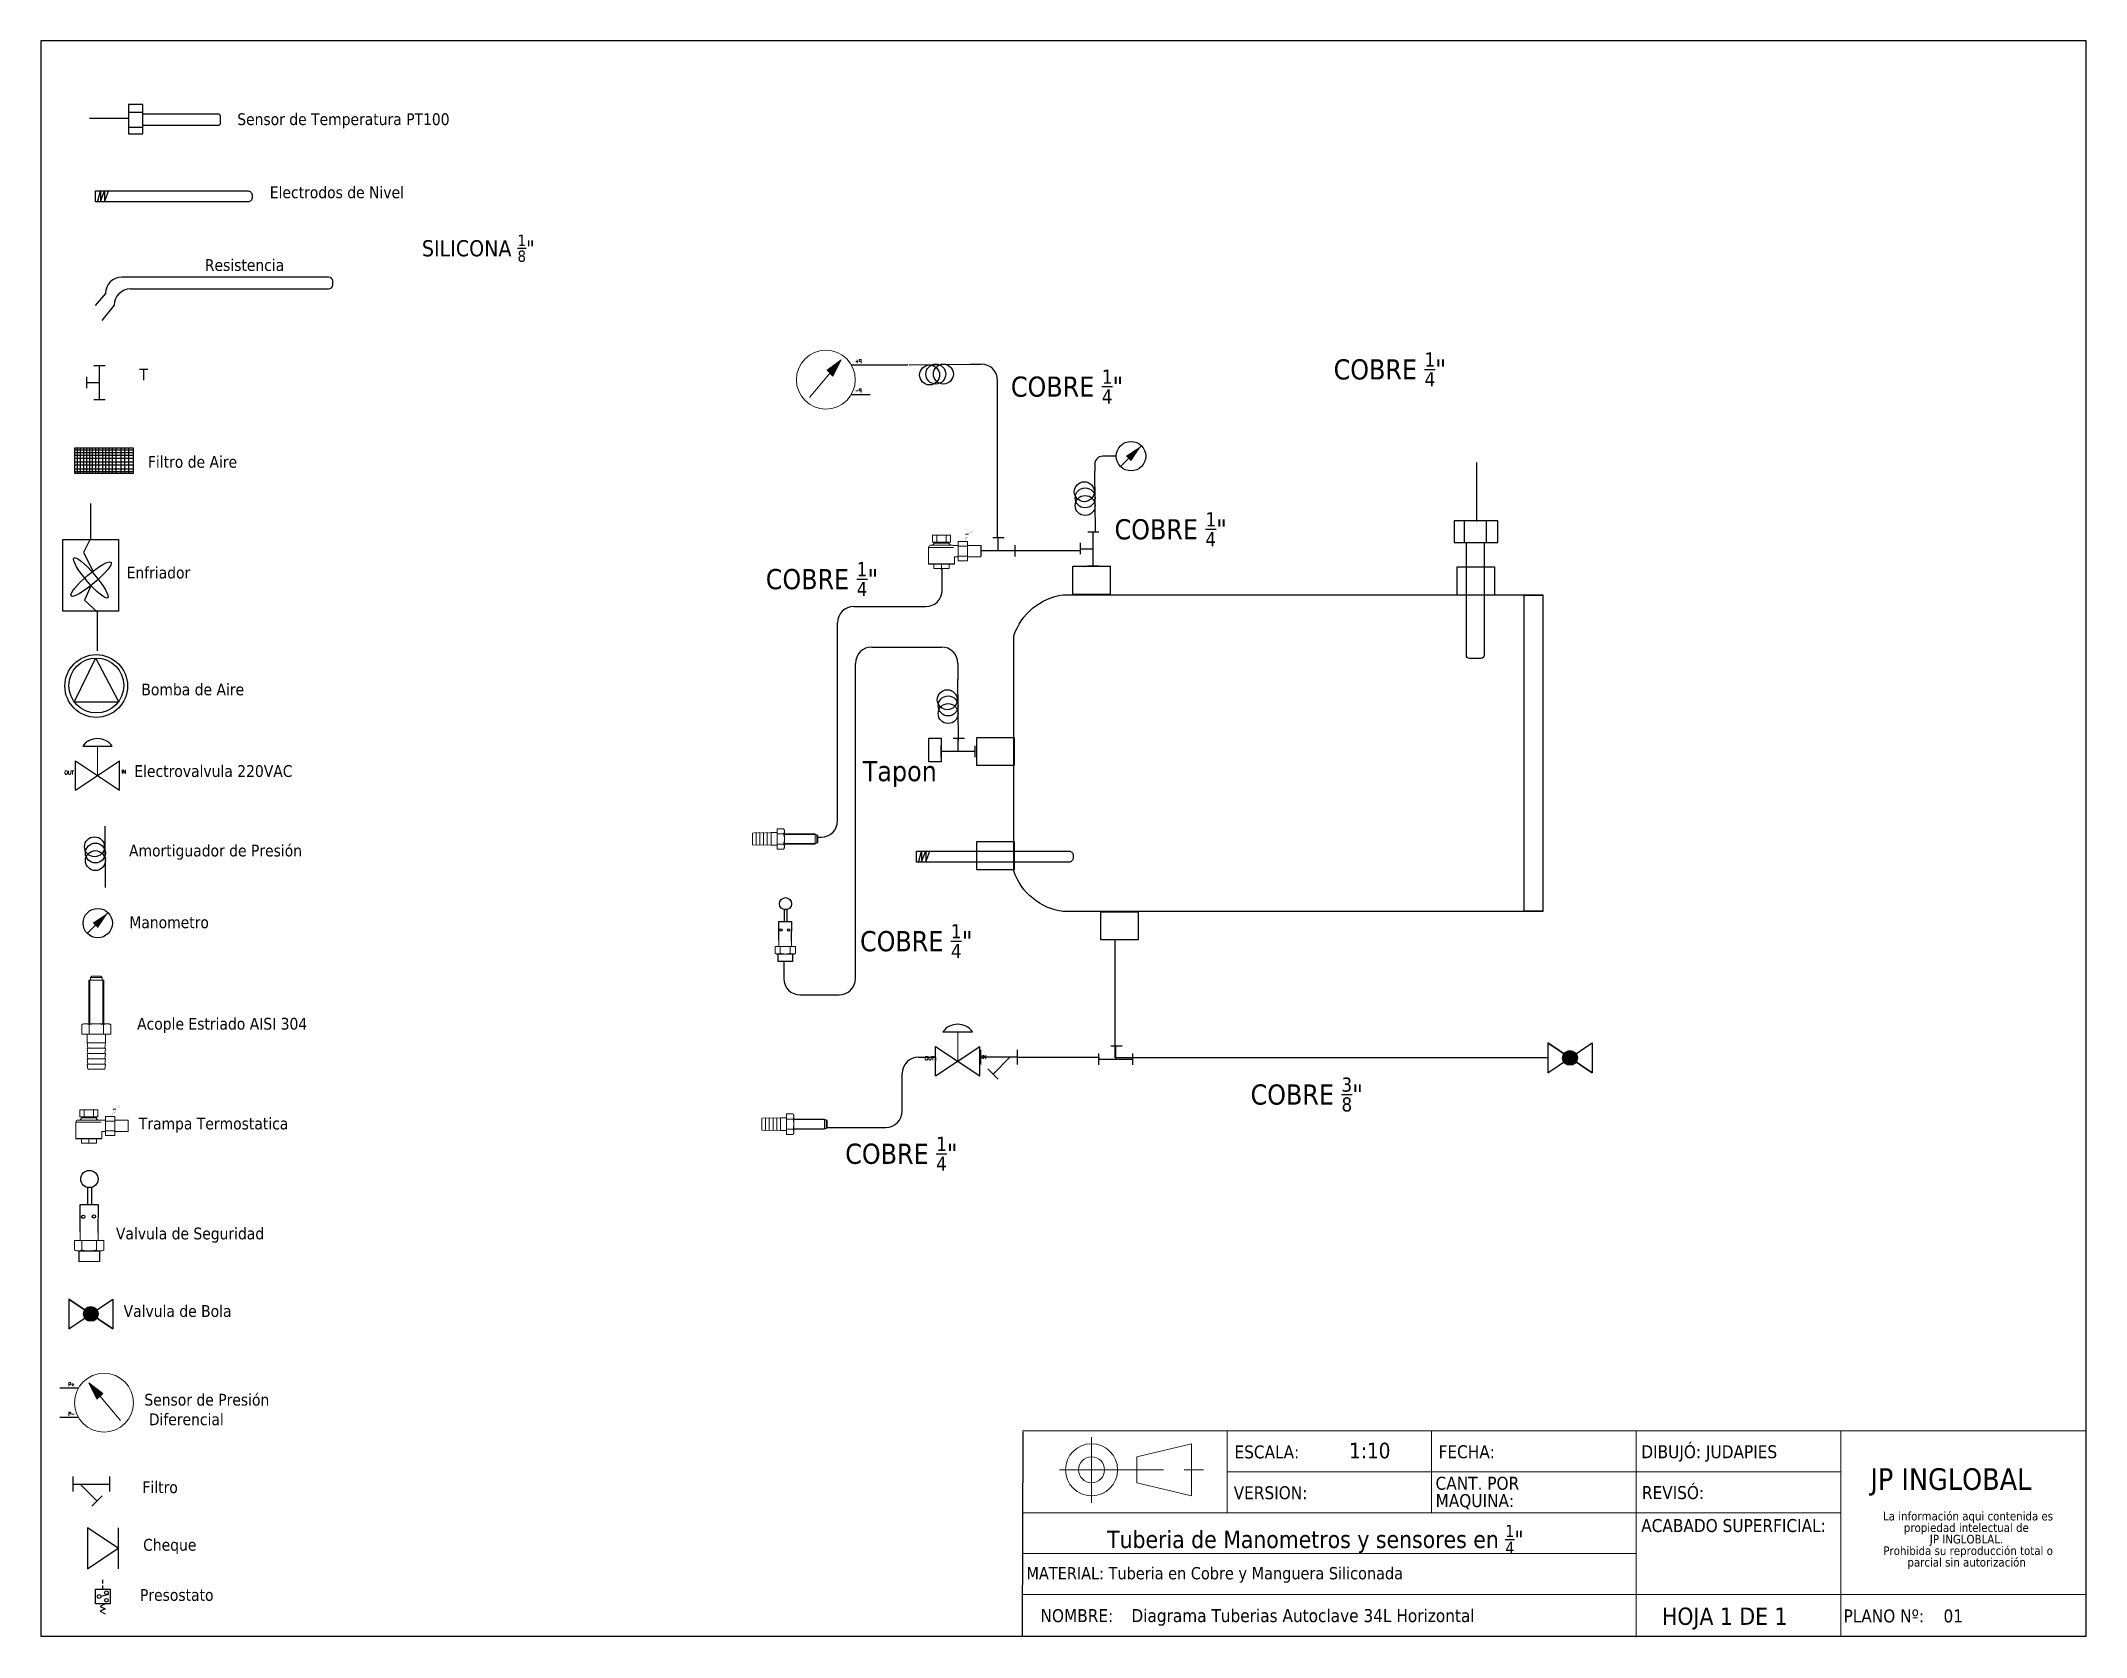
# Model space of a CAD drawing. Header units: millimetres. Extents: x 15 to 265, y 10 to 205.
import ezdxf
from ezdxf.enums import TextEntityAlignment as Align

# ---------------------------------------------------------------- set-up
doc = ezdxf.new("R2010")
doc.units = ezdxf.units.MM
doc.linetypes.add('CENTERX2', pattern=[20.32, 12.7, -2.54, 2.54, -2.54])
for name, color, linetype in [('CONTORNO', 179, 'Continuous'), ('SYMS', 7, 'Continuous'), ('TERMS', 123, 'Continuous'), ('WIRENO', 250, 'Continuous'), ('WIRES', 7, 'Continuous')]:
    doc.layers.add(name, color=color, linetype=linetype)
doc.styles.add('SLDTEXTSTYLE0', font='tahoma.ttf')
doc.styles.add('SLDTEXTSTYLE1', font='tahomabd.ttf')
doc.styles.get("Standard").update_dxf_attribs({"font": 'tahoma.ttf'})
doc.styles.add('WD', font='romans.shx')

# ---------------------------------------------------------------- blocks, each defined once
blk = doc.blocks.new('SW_NOTE_2')
at = {"layer": 'CONTORNO', "color": 0, "char_height": 1.0583, "attachment_point": 2, "style": 'SLDTEXTSTYLE0'}
for s, insert in [('La información aqui contenida es ', (10.29, 1.34)), ('propiedad intelectual de', (10.08, -0.07)), ('JP INGLOBLAL.', (10.1, -1.48)), ('Prohibida su reproducción total o ', (10.3, -2.89)), ('parcial sin autorización', (10.12, -4.3))]:
    blk.add_mtext(s, dxfattribs=dict(at, insert=insert))
blk = doc.blocks.new('SW_NOTE_4')
at = {"color": 0, "linetype": 'Continuous', "lineweight": 0, "char_height": 1.587, "attachment_point": 1, "style": 'SLDTEXTSTYLE0'}
for s, insert in [('CANT. POR ', (0, 2.02)), ('MAQUINA:', (0, -0.1))]:
    blk.add_mtext(s, dxfattribs=dict(at, insert=insert))
blk = doc.blocks.new('HGVA1_DIAPHRAGM_VALVE2')
at = {"color": 7, "linetype": 'Continuous', "lineweight": 0, "ltscale": 3.2258}
for p, q in [((-0.25, 0.5), (0.25, 0.5)), ((0, 0), (0, 0.5))]:
    blk.add_line(p, q, dxfattribs=at)
for p, q in [((-0.375, -0.25), (-0.375, 0.25)), ((-0.375, -0.25), (0.375, 0.25)), ((-0.375, 0.25), (0.375, -0.25)), ((0.375, -0.25), (0.375, 0.25))]:
    blk.add_line(p, q)
at = {"ltscale": 25.4, "flags": 128}
blk.add_lwpolyline([(0.25, 0.5, 0.5), (-0.25, 0.5)], format="xyb", close=True, dxfattribs=at)
at = {"style": 'WD', "flags": 1}
for tag, p in [('INST', (-0.469, 0.748)), ('LOC', (-0.469, 0.587)), ('TAG1', (-0.469, 0.378))]:
    blk.add_attdef(tag, text='', height=0.125, dxfattribs=at).set_placement(p, align=Align.RIGHT)
at = {"style": 'WD'}
blk.add_attdef('TERM01', text='', height=0.0625, dxfattribs=at).set_placement((-0.399, 0.018), align=Align.RIGHT)
for tag, p, height in [('X4TERM01', (-0.375, 0), 0.005), ('X1TERM02', (0.375, 0), 0.005), ('TERM02', (0.406, 0.036), 0.0625), ('RATING1', (0.388, -0.162), 0.125), ('DESC1', (0.388, -0.378), 0.125), ('DESC2', (0.388, -0.562), 0.125), ('DESC3', (0.388, -0.752), 0.125), ('WDTAGALT', (0.388, -0.907), 0.125)]:
    blk.add_attdef(tag, p, '', height=height, dxfattribs=at)
blk.add_attdef('XREF', text='', height=0.0625, rotation=0.0625, dxfattribs=at).set_placement((0.518, 0.271), align=Align.TOP_CENTER)
at = {"style": 'WD', "flags": 1}
for tag, p in [('WDTYPE', (-0.154, -0.127)), ('FAMILY', (-0.143, -0.17)), ('CAT', (-0.143, -0.215)), ('MFG', (-0.141, -0.246)), ('ASSYCODE', (-0.113, -0.275))]:
    blk.add_attdef(tag, text='', height=0.01, dxfattribs=at).set_placement(p, align=Align.CENTER)
blk = doc.blocks.new('HME1_PRESS_M')
blk.add_line((0.036, -0.088), (0.213, 0.089))
blk.add_circle((0.125, 0), 0.125)
blk.add_solid([(0.082, 0.002), (0.126, -0.042), (0.213, 0.089)])
at = {"style": 'WD', "width": 0.7}
for tag, p in [('INST', (0.125, 0.5)), ('LOC', (0.125, 0.344)), ('TAG1', (0.125, 0.188)), ('DESC1', (0.125, -0.344)), ('DESC2', (0.125, -0.5)), ('WDTAGALT', (0.125, -0.812)), ('DESC3', (0.125, -0.656))]:
    blk.add_attdef(tag, text='', height=0.125, dxfattribs=at).set_placement(p, align=Align.CENTER)
blk.add_attdef('TERM01', text='', height=0.0625, dxfattribs=at).set_placement((-0.032, 0.031), align=Align.RIGHT)
at = {"style": 'WD'}
for tag, p, height, flags in [('X4TERM01', (0, 0), 0.005, 1), ('WDTYPE', (0.062, 0.062), 0.01, 1), ('WDBLKNAM', (0.134, 0.001), 0.01, 9), ('X1TERM02', (0.248, 0), 0.005, 1), ('FAMILY', (0.13, -0.035), 0.01, 9)]:
    blk.add_attdef(tag, p, '', height=height, dxfattribs=dict(at, flags=flags))
at = {"style": 'WD', "width": 0.7}
for tag, p, height in [('TERM02', (0.28, 0.031), 0.0625), ('RATING1', (0.281, -0.188), 0.125)]:
    blk.add_attdef(tag, p, '', height=height, dxfattribs=at)
at = {"style": 'WD'}
blk.add_attdef('XREF', text='', height=0.0625, dxfattribs=at).set_placement((-0.031, -0.125), align=Align.RIGHT)
at = {"linetype": 'Continuous', "style": 'WD', "flags": 9}
for tag, p in [('MFG', (0.128, -0.085)), ('ASSYCODE', (0.13, -0.103)), ('CAT', (0.13, -0.066))]:
    blk.add_attdef(tag, p, '', height=0.01, dxfattribs=at)
blk = doc.blocks.new('Acople Estriado')
at = {"color": 7, "linetype": 'Continuous', "lineweight": 15}
for p, q in [((6.78, 5.633), (6.78, 5.138)), ((6.78, 5.633), (6.947, 5.633)), ((6.811, 5.678), (6.796, 5.663)), ((6.796, 5.663), (6.796, 5.633)), ((6.931, 5.663), (6.796, 5.663)), ((6.811, 5.678), (6.916, 5.678)), ((6.931, 5.663), (6.916, 5.678)), ((6.931, 5.633), (6.931, 5.663)), ((6.947, 5.138), (6.947, 5.633)), ((6.721, 5.138), (6.699, 5.126)), ((6.699, 5.126), (6.699, 5.019)), ((6.74, 5.138), (6.721, 5.138)), ((6.864, 5.138), (6.74, 5.138)), ((6.781, 5.126), (6.781, 5.019)), ((6.988, 5.138), (6.864, 5.138)), ((6.946, 5.126), (6.946, 5.019)), ((7.007, 5.138), (6.988, 5.138)), ((7.029, 5.126), (7.007, 5.138)), ((7.029, 5.126), (7.029, 5.019)), ((6.699, 5.019), (6.781, 5.019)), ((6.761, 5.019), (6.761, 4.922)), ((6.761, 4.922), (6.769, 4.862)), ((6.864, 4.922), (6.761, 4.922)), ((6.761, 4.862), (6.769, 4.802)), ((6.864, 4.862), (6.761, 4.862)), ((6.781, 5.019), (6.946, 5.019)), ((6.967, 4.922), (6.864, 4.922)), ((6.967, 4.862), (6.864, 4.862)), ((6.946, 5.019), (7.029, 5.019)), ((6.959, 4.862), (6.967, 4.922)), ((6.959, 4.802), (6.967, 4.862)), ((6.967, 4.922), (6.967, 5.019)), ((6.761, 4.802), (6.769, 4.742)), ((6.864, 4.802), (6.761, 4.802)), ((6.761, 4.742), (6.769, 4.682)), ((6.864, 4.742), (6.761, 4.742)), ((6.761, 4.682), (6.769, 4.622)), ((6.864, 4.682), (6.761, 4.682)), ((6.967, 4.802), (6.864, 4.802)), ((6.967, 4.742), (6.864, 4.742)), ((6.967, 4.682), (6.864, 4.682)), ((6.959, 4.742), (6.967, 4.802)), ((6.959, 4.682), (6.967, 4.742)), ((6.959, 4.622), (6.967, 4.682)), ((6.864, 4.622), (6.769, 4.622)), ((6.959, 4.622), (6.864, 4.622))]:
    blk.add_line(p, q, dxfattribs=at)
at = {"color": 7, "linetype": 'Continuous', "lineweight": 0}
for p, q in [((6.79, 5.633), (6.79, 5.138)), ((6.938, 5.633), (6.938, 5.138))]:
    blk.add_line(p, q, dxfattribs=at)
at = {"color": 7, "linetype": 'Continuous', "lineweight": 15}
for points, knots in [([(6.699, 5.126), (6.706, 5.13), (6.712, 5.133), (6.726, 5.137), (6.733, 5.138), (6.74, 5.138)], [0, 0, 0, 0, 0.5, 0.5, 1, 1, 1, 1]), ([(6.74, 5.138), (6.744, 5.138), (6.747, 5.138), (6.754, 5.137), (6.757, 5.136), (6.768, 5.133), (6.775, 5.13), (6.781, 5.126)], [0, 0, 0, 0, 0.25, 0.25, 0.5, 0.5, 1, 1, 1, 1]), ([(6.864, 5.138), (6.85, 5.138), (6.836, 5.137), (6.808, 5.133), (6.795, 5.13), (6.781, 5.126)], [0, 0, 0, 0, 0.5, 0.5, 1, 1, 1, 1]), ([(6.946, 5.126), (6.933, 5.13), (6.919, 5.133), (6.892, 5.137), (6.878, 5.138), (6.864, 5.138)], [0, 0, 0, 0, 0.5, 0.5, 1, 1, 1, 1]), ([(6.946, 5.126), (6.953, 5.13), (6.96, 5.133), (6.974, 5.137), (6.981, 5.138), (6.988, 5.138)], [0, 0, 0, 0, 0.5, 0.5, 1, 1, 1, 1]), ([(6.988, 5.138), (6.991, 5.138), (6.995, 5.138), (7.002, 5.137), (7.005, 5.136), (7.015, 5.133), (7.022, 5.13), (7.029, 5.126)], [0, 0, 0, 0, 0.25, 0.25, 0.5, 0.5, 1, 1, 1, 1])]:
    blk.add_open_spline(points, degree=3, knots=knots, dxfattribs=at)
blk = doc.blocks.new('Trampo')
for points in [[(117.7, 258.3), (117.2, 257.8), (116.2, 257.8), (115.7, 257.3), (115.7, 256.3), (117.7, 256.3), (117.7, 256.3), (115.6, 256.3), (115.6, 257.3), (116.2, 257.9), (117.2, 257.9), (117.7, 258.4), (117.7, 258.9), (117.2, 259.3), (116.2, 259.3), (115.7, 258.8), (115.6, 258.9), (116.2, 259.4), (117.2, 259.4), (117.7, 258.9)], [(117.2, 260.5), (116.2, 260.5), (116.2, 260.5), (116.6, 260.5), (116.6, 263.5), (116.2, 263), (116.1, 263.1), (116.7, 263.6), (116.7, 263.6), (116.7, 260.5), (117.2, 260.5)], [(119.7, 262.2), (119, 260.7), (118.9, 260.7), (119.6, 262.2)], [(120.5, 262.2), (119.7, 260.7), (119.6, 260.7), (120.4, 262.2)]]:
    blk.add_hatch(color=7).paths.add_polyline_path(points)
at = {"color": 7, "linetype": 'Continuous', "lineweight": 15}
for points in [[(90.5, 251.1), (90.5, 239.8), (90.5, 239.8)], [(92, 252.5), (106.7, 252.5), (106.7, 252.5)], [(93.1, 259.5), (105.5, 259.5), (105.5, 254.7), (93.1, 254.7)], [(93.1, 254.7), (93.1, 259.5), (93.1, 259.5)], [(94.2, 254.7), (94.2, 254), (94.2, 254)], [(96.2, 254.7), (96.2, 259.5), (96.2, 259.5)], [(102.4, 254.7), (102.4, 259.5), (102.4, 259.5)], [(104.5, 254), (104.5, 254.7), (104.5, 254.7)], [(110.7, 252.3), (107.4, 252.3), (107.4, 252.3)], [(117, 255), (110.7, 255), (110.7, 241.9), (117, 241.9)], [(117, 251.8), (110.7, 251.8), (110.7, 251.8)], [(117, 255), (117, 241.9), (117, 241.9)], [(126.1, 252.3), (117, 252.3), (117, 252.3)], [(126.1, 252.3), (126.1, 244.6), (126.1, 244.6)], [(107.9, 239.7), (90.7, 239.7), (90.7, 239.7)], [(104.5, 239.7), (104.5, 236.7), (94.2, 236.7), (94.2, 239.7)], [(99.3, 239.7), (99.3, 236.7), (99.3, 236.7)], [(108.2, 239.8), (108.2, 244.6), (108.2, 244.6)], [(108.2, 244.6), (110.7, 244.6), (110.7, 244.6)], [(117, 245.2), (110.7, 245.2), (110.7, 245.2)], [(117, 244.6), (126.1, 244.6), (126.1, 244.6)]]:
    blk.add_lwpolyline(points, dxfattribs=at)
at = {"color": 8, "linetype": 'Continuous', "lineweight": 15}
for points in [[(107.6, 251.1), (90.5, 251.1), (90.5, 251.1)], [(94.2, 254), (104.5, 254), (104.5, 254)], [(90.5, 239.8), (108.2, 239.8), (108.2, 239.8)]]:
    blk.add_lwpolyline(points, dxfattribs=at)
at = {"color": 7, "linetype": 'Continuous', "lineweight": 20}
blk.add_lwpolyline([(115.6, 260), (117.7, 260), (117.7, 260)], dxfattribs=at)
at = {"color": 7, "linetype": 'Continuous', "lineweight": 15}
for points in [[(91.9, 252.5), (91.1, 252.5), (90.5, 251.9), (90.5, 251.1)], [(92.7, 252.5), (93.5, 252.5), (94.1, 253.2), (94.1, 254)], [(104.5, 254), (104.5, 253.2), (105.1, 252.5), (105.9, 252.5)], [(107.4, 252.3), (107.1, 252.5), (106.9, 252.5), (106.6, 252.5)], [(90.5, 239.9), (90.5, 239.7), (90.6, 239.7), (90.7, 239.7)], [(107.9, 239.7), (108, 239.7), (108.1, 239.7), (108.1, 239.9)]]:
    blk.add_open_spline(points, degree=3, dxfattribs=at)
blk = doc.blocks.new('Valvula Tipo Anillo')
for p, q in [((7.88, 11.213), (7.88, 11.519)), ((7.88, 11.519), (8.084, 11.519)), ((8.084, 11.519), (8.079, 11.203))]:
    blk.add_line(p, q)
at = {"color": 7, "linetype": 'Continuous', "lineweight": 15}
for p, q in [((7.816, 11.006), (7.816, 11.113)), ((7.898, 11.113), (7.816, 11.113)), ((7.878, 11.21), (7.878, 11.113)), ((7.898, 11.006), (7.898, 11.113)), ((8.063, 11.113), (7.898, 11.113)), ((8.063, 11.006), (8.063, 11.113)), ((8.146, 11.113), (8.063, 11.113)), ((8.084, 11.113), (8.084, 11.21)), ((8.146, 11.006), (8.146, 11.113)), ((7.816, 11.006), (7.838, 10.994)), ((7.838, 10.994), (7.857, 10.994)), ((7.857, 10.994), (7.981, 10.994)), ((7.981, 10.994), (8.105, 10.994)), ((8.105, 10.994), (8.124, 10.994)), ((8.124, 10.994), (8.146, 11.006))]:
    blk.add_line(p, q, dxfattribs=at)
for points in [[(7.962, 11.521), (8.01, 11.521), (8.01, 11.713), (7.962, 11.713)], [(8.097, 10.995), (8.097, 10.873), (7.867, 10.871), (7.867, 10.993)]]:
    blk.add_lwpolyline(points, close=True)
for centre, radius in [((7.984, 11.807), 0.0981), ((7.914, 11.381), 0.0185), ((8.035, 11.384), 0.0185)]:
    blk.add_circle(centre, radius)
for points, knots in [([(7.857, 10.994), (7.854, 10.994), (7.85, 10.994), (7.843, 10.995), (7.84, 10.996), (7.829, 10.999), (7.823, 11.002), (7.816, 11.006)], [0, 0, 0, 0, 0.25, 0.25, 0.5, 0.5, 1, 1, 1, 1]), ([(7.898, 11.006), (7.892, 11.002), (7.885, 10.999), (7.871, 10.995), (7.864, 10.994), (7.857, 10.994)], [0, 0, 0, 0, 0.5, 0.5, 1, 1, 1, 1]), ([(7.898, 11.006), (7.912, 11.002), (7.926, 10.999), (7.953, 10.995), (7.967, 10.994), (7.981, 10.994)], [0, 0, 0, 0, 0.5, 0.5, 1, 1, 1, 1]), ([(7.981, 10.994), (7.995, 10.994), (8.009, 10.995), (8.036, 10.999), (8.05, 11.002), (8.063, 11.006)], [0, 0, 0, 0, 0.5, 0.5, 1, 1, 1, 1]), ([(8.105, 10.994), (8.101, 10.994), (8.098, 10.994), (8.091, 10.995), (8.087, 10.996), (8.077, 10.999), (8.07, 11.002), (8.063, 11.006)], [0, 0, 0, 0, 0.25, 0.25, 0.5, 0.5, 1, 1, 1, 1]), ([(8.146, 11.006), (8.139, 11.002), (8.132, 10.999), (8.119, 10.995), (8.112, 10.994), (8.105, 10.994)], [0, 0, 0, 0, 0.5, 0.5, 1, 1, 1, 1])]:
    blk.add_open_spline(points, degree=3, knots=knots, dxfattribs=at)
blk = doc.blocks.new('HGVA1_BALL_VALVE')
h = blk.add_hatch(color=256)
edge = h.paths.add_edge_path()
edge.add_arc((0, 0), 0.125, 0, 360)
at = {"ltscale": 3.2258}
for p, q in [((-0.375, 0.254), (0.375, -0.254)), ((-0.375, -0.254), (0.375, 0.254)), ((-0.375, 0.254), (-0.375, -0.254)), ((0.375, 0.254), (0.375, -0.254))]:
    blk.add_line(p, q, dxfattribs=at)
at = {"ltscale": 25.4, "flags": 128}
blk.add_lwpolyline([(0.375, 0.254), (0.375, -0.254), (-0.375, 0.254), (-0.375, -0.254)], close=True, dxfattribs=at)
at = {"ltscale": 3.2258}
blk.add_circle((0, 0), 0.125, dxfattribs=at)
at = {"ltscale": 25.4}
blk.add_circle((0, 0), 0.125, dxfattribs=at)
at = {"style": 'WD', "flags": 1}
for tag, height, p in [('INST', 0.125, (0.028, 0.678)), ('TAG1', 0.125, (0, 0.307)), ('LOC', 0.125, (0.011, 0.516)), ('FAMILY', 0.01, (-0.482, -0.121)), ('WDTYPE', 0.01, (-0.475, -0.062)), ('CAT', 0.01, (-0.482, -0.165)), ('MFG', 0.01, (-0.481, -0.197)), ('ASSYCODE', 0.01, (-0.453, -0.226))]:
    blk.add_attdef(tag, text='', height=height, dxfattribs=at).set_placement(p, align=Align.CENTER)
at = {"style": 'WD'}
blk.add_attdef('TERM01', text='', height=0.0625, dxfattribs=at).set_placement((-0.399, 0.018), align=Align.RIGHT)
for tag, p, height in [('X4TERM01', (-0.375, 0), 0.005), ('X8TERM02', (0, 0), 0.005), ('TERM02', (0.052, -0.037), 0.0625), ('X1TERM03', (0.375, 0), 0.005), ('TERM03', (0.406, 0.036), 0.0625), ('RATING1', (0.409, -0.162), 0.125), ('DESC1', (0.409, -0.341), 0.125), ('DESC2', (0.409, -0.525), 0.125), ('DESC3', (0.409, -0.715), 0.125), ('WDTAGALT', (0.409, -0.873), 0.125)]:
    blk.add_attdef(tag, p, '', height=height, dxfattribs=at)
blk.add_attdef('XREF', text='', height=0.0625, rotation=0.0625, dxfattribs=at).set_placement((0.541, 0.293), align=Align.TOP_CENTER)
blk = doc.blocks.new('HMT1_DIFFERENTIAL_PRESSURE_GAUGE')
blk.add_hatch(color=7).paths.add_polyline_path([(-0.26, 0.34), (-0.12, 0.06), (-0.02, 0.16)])
for p, q in [((-0.437, 0.25), (-0.75, 0.25)), ((-0.437, -0.25), (-0.75, -0.25))]:
    blk.add_line(p, q)
at = {"color": 7, "linetype": 'Continuous', "lineweight": 0, "ltscale": 645.15999}
for p, q in [((-0.26, 0.34), (0.28, -0.3)), ((-0.26, 0.34), (-0.12, 0.06)), ((-0.26, 0.34), (-0.02, 0.16)), ((-0.12, 0.06), (-0.02, 0.16))]:
    blk.add_line(p, q, dxfattribs=at)
at = {"color": 255, "linetype": 'Continuous', "lineweight": 0, "ltscale": 25.4, "flags": 128}
blk.add_lwpolyline([(-0.26, 0.34), (-0.12, 0.06), (-0.02, 0.16)], close=True, dxfattribs=at)
at = {"color": 7, "linetype": 'Continuous', "lineweight": 0, "ltscale": 645.15999}
blk.add_circle((0, 0), 0.5, dxfattribs=at)
at = {"style": 'WD', "width": 0.7}
for tag, p in [('INST', (-0.01, 0.781)), ('LOC', (-0.01, 0.656)), ('TAG1', (-0.01, 0.531)), ('DESC1', (0.021, -0.625)), ('DESC2', (0.021, -0.75)), ('WDTAGALT', (0.021, -1)), ('DESC3', (0.021, -0.875))]:
    blk.add_attdef(tag, text='', height=0.0938, dxfattribs=at).set_placement(p, align=Align.CENTER)
at = {"style": 'WD'}
for tag, p, height, flags in [('X4TERM01', (-0.75, 0.25), 0.005, 1), ('X1TERM03', (0.5, 0), 0.005, 1), ('X4TERM02', (-0.75, -0.25), 0.005, 1), ('WDBLKNAM', (-0.209, -0.188), 0.01, 9), ('FAMILY', (-0.208, -0.062), 0.01, 9)]:
    blk.add_attdef(tag, p, '', height=height, dxfattribs=dict(at, flags=flags))
at = {"style": 'WD', "width": 0.7}
for tag, p in [('TERM01', (-0.5, 0.281)), ('TERM02', (-0.5, -0.219))]:
    blk.add_attdef(tag, text='', height=0.0625, dxfattribs=at).set_placement(p, align=Align.RIGHT)
for tag, p, height in [('TERM03', (0.531, 0.031), 0.0625), ('RATING1', (0.469, -0.375), 0.0938)]:
    blk.add_attdef(tag, p, '', height=height, dxfattribs=at)
at = {"style": 'WD'}
blk.add_attdef('XREF', text='', height=0.0625, dxfattribs=at).set_placement((-0.438, -0.406), align=Align.RIGHT)
at = {"flags": 1}
blk.add_attdef('WDTYPE', (-0.219, -0.25), '', height=0.01, dxfattribs=at)
at = {"linetype": 'Continuous', "style": 'WD', "flags": 9}
for tag, p in [('ASSYCODE', (-0.208, -0.156)), ('CAT', (-0.208, -0.094)), ('MFG', (-0.208, -0.125))]:
    blk.add_attdef(tag, p, '', height=0.01, dxfattribs=at)
blk = doc.blocks.new('HVL1_PRESS_SW')
for p, q in [((-0.031, -0.126), (-0.031, 0.125)), ((-0.031, 0.125), (0.219, 0.125)), ((0.061, 0.005), (0.198, 0.04)), ((0.094, 0.222), (0.094, 0.282)), ((0.094, 0.125), (0.094, 0.188)), ((0.219, 0.125), (0.219, -0.126)), ((0.219, -0.126), (-0.031, -0.126)), ((0.135, -0.126), (0.052, -0.167)), ((0.052, -0.167), (0.135, -0.209)), ((0.135, -0.209), (0.052, -0.251)), ((0.052, -0.251), (0.135, -0.293))]:
    blk.add_line(p, q)
for centre in [(0.032, 0), (0.156, 0.063), (0.156, -0.063)]:
    blk.add_circle(centre, 0.0314)
at = {"style": 'WD', "width": 0.7}
for tag, height, p in [('INST', 0.125, (-0.062, 0.5)), ('LOC', 0.125, (-0.062, 0.344)), ('TAG1', 0.125, (-0.062, 0.188)), ('TERM01', 0.0625, (-0.062, 0.031)), ('DESC1', 0.125, (-0.062, -0.281)), ('DESC2', 0.125, (-0.062, -0.438)), ('RATING1', 0.125, (0.775, -0.281)), ('WDTAGALT', 0.125, (-0.062, -0.75)), ('DESC3', 0.125, (-0.062, -0.594))]:
    blk.add_attdef(tag, text='', height=height, dxfattribs=at).set_placement(p, align=Align.RIGHT)
at = {"style": 'WD'}
for tag, p, height, flags in [('WDBLKNAM', (0.405, 0.344), 0.01, 9), ('X4TERM01', (0, 0), 0.005, 1), ('WDTYPE', (0.062, 0.062), 0.01, 1), ('X2TERM04', (0.094, 0.281), 0.005, 1), ('X1TERM02', (0.187, 0.063), 0.005, 1), ('FAMILY', (0.406, 0.312), 0.01, 9), ('X1TERM03', (0.187, -0.063), 0.005, 1)]:
    blk.add_attdef(tag, p, '', height=height, dxfattribs=dict(at, flags=flags))
at = {"style": 'WD', "width": 0.7}
for tag, p in [('TERM04', (0.125, 0.25)), ('TERM02', (0.25, 0.094)), ('TERM03', (0.25, -0.031))]:
    blk.add_attdef(tag, p, '', height=0.0625, dxfattribs=at)
at = {"linetype": 'Continuous', "style": 'WD', "flags": 9}
for tag, p in [('ASSYCODE', (0.406, 0.219)), ('CAT', (0.406, 0.281)), ('MFG', (0.406, 0.25))]:
    blk.add_attdef(tag, p, '', height=0.01, dxfattribs=at)
at = {"style": 'WD', "width": 0.7}
blk.add_attdef('TERM05', text='', height=0.0625, dxfattribs=at).set_placement((0.125, -0.406), align=Align.CENTER)
at = {"style": 'WD'}
blk.add_attdef('XREF', (0.281, -0.375), '', height=0.0625, dxfattribs=at)
blk = doc.blocks.new('ColaMarrano')
at = {"layer": 'WIRENO'}
blk.add_line((96.3, 200.92), (96.42, 188.45), dxfattribs=at)
for centre in [(94.22, 196.73), (94.4, 195.47), (94.4, 193.92)]:
    blk.add_circle(centre, 2.03, dxfattribs=at)
blk = doc.blocks.new('HDI1')
for p, q in [((0.0469, 0), (-0.0469, 0.0625)), ((-0.0469, 0.0625), (-0.0469, -0.0625)), ((-0.0469, -0.0625), (0.0469, 0)), ((0.0469, 0.0625), (0.0469, -0.0625))]:
    blk.add_line(p, q)
at = {"style": 'WD'}
for tag, width, p in [('INST', 0.7, (0, 0.8883)), ('LOC', 0.7, (0, 0.7187)), ('DESC1', 0.7, (0, 0.5625)), ('DESC2', 0.7, (0, 0.4062)), ('RATING1', 0.9, (0.0055, 0.0938))]:
    blk.add_attdef(tag, text='', height=0.125, dxfattribs=dict(at, width=width)).set_placement(p, align=Align.CENTER)
blk.add_attdef('TAG1', text='', height=0.125, dxfattribs=at).set_placement((0, 0.25), align=Align.CENTER)
for tag, p, height, flags in [('WDBLKNAM', (0.2047, 0.1329), 0.01, 9), ('FAMILY', (0.2047, 0.1523), 0.01, 9), ('X4TERM01', (-0.0469, 0), 0.0125, 1), ('X1TERM02', (0.0469, 0), 0.0125, 1)]:
    blk.add_attdef(tag, p, '', height=height, dxfattribs=dict(at, flags=flags))
at = {"linetype": 'Continuous', "style": 'WD', "flags": 9}
for tag, p in [('ASSYCODE', (0.2188, 0.0625)), ('MFG', (0.2278, 0.0887)), ('CAT', (0.2297, 0.1082))]:
    blk.add_attdef(tag, text='', height=0.01, dxfattribs=at).set_placement(p, align=Align.CENTER)
at = {"linetype": 'Continuous', "style": 'WD', "flags": 8}
blk.add_attdef('TERM01', text='', height=0.125, dxfattribs=at).set_placement((-0.125, -0.0312), align=Align.TOP_RIGHT)
blk.add_attdef('TERM02', text='', height=0.125, dxfattribs=at).set_placement((0.1094, -0.0314), align=Align.TOP_LEFT)
at = {"style": 'WD', "width": 0.9}
blk.add_attdef('RATING2', text='', height=0.125, dxfattribs=at).set_placement((0.0055, -0.1876), align=Align.TOP_CENTER)
blk = doc.blocks.new('Bomba Vacio')
for p, q in [((223.45, 166.02), (218.24, 155.39)), ((229.17, 155.39), (223.49, 166.05)), ((218.24, 155.39), (229.17, 155.39))]:
    blk.add_line(p, q)
blk.add_circle((223.63, 159.23), 7.67)
at = {"layer": 'WIRENO'}
blk.add_circle((223.65, 159.36), 6.72, dxfattribs=at)
blk = doc.blocks.new('Cooler')
at = {"layer": 'WIRENO'}
for p, q in [((61.05, 155.36), (61.05, 161.29)), ((60.91, 155.36), (59.87, 153.28)), ((59.87, 153.28), (61.37, 150.31)), ((61.09, 147.98), (60.01, 145.56)), ((60.01, 145.56), (62.09, 143.63)), ((62.09, 143.63), (62.09, 137.25))]:
    blk.add_line(p, q, dxfattribs=at)
blk.add_lwpolyline([(56.51, 155.41), (65.57, 155.41), (65.57, 143.72), (56.51, 143.72)], close=True, dxfattribs=at)
for centre, major_axis in [((61.09, 148.97), (-3.26, -2.75)), ((61.05, 149.16), (2.75, -3.26))]:
    blk.add_ellipse(centre, major_axis=major_axis, ratio=0.188132, dxfattribs=at)
blk = doc.blocks.new('Filtro')
at = {"layer": 'WIRENO'}
for p, q in [((95.97, 119.72), (103.12, 119.72)), ((95.97, 119.41), (103.12, 119.41)), ((95.97, 119.07), (103.12, 119.07)), ((95.97, 118.71), (103.12, 118.71)), ((95.97, 118.27), (103.12, 118.27)), ((95.97, 117.88), (103.12, 117.88)), ((96.25, 119.99), (96.25, 116.83)), ((96.62, 119.95), (96.62, 116.79)), ((97.03, 119.95), (97.03, 116.79)), ((97.4, 119.95), (97.4, 116.79)), ((97.77, 119.99), (97.77, 116.83)), ((98.1, 119.99), (98.1, 116.83)), ((98.51, 119.99), (98.51, 116.83)), ((98.88, 119.95), (98.88, 116.79)), ((99.33, 119.99), (99.33, 116.83)), ((99.7, 119.99), (99.7, 116.83)), ((100.11, 119.99), (100.11, 116.83)), ((100.52, 119.99), (100.52, 116.83)), ((100.98, 119.99), (100.98, 116.83)), ((101.59, 119.99), (101.59, 116.83)), ((102.04, 119.99), (102.04, 116.83)), ((102.54, 119.99), (102.54, 116.83)), ((95.97, 117.41), (103.12, 117.41)), ((95.97, 117.08), (103.12, 117.08))]:
    blk.add_line(p, q, dxfattribs=at)
blk.add_lwpolyline([(95.95, 119.98), (103.11, 119.98), (103.11, 116.82), (95.95, 116.82)], close=True, dxfattribs=at)
blk = doc.blocks.new('Nivel')
at = {"layer": 'WIRENO'}
for p, q in [((103.38, 60.01), (103.74, 61.39)), ((103.74, 61.39), (103.74, 60.1)), ((103.74, 60.1), (104.25, 61.39)), ((104.25, 61.39), (104.25, 60.07)), ((104.25, 60.07), (104.74, 61.36))]:
    blk.add_line(p, q, dxfattribs=at)
blk.add_lwpolyline([(103.12, 61.39), (121.77, 61.39, -0.414214), (122.27, 60.89), (122.27, 60.54, -0.414214), (121.77, 60.04), (103.12, 60.04)], format="xyb", close=True, dxfattribs=at)
blk = doc.blocks.new('PT100')
at = {"layer": 'WIRENO'}
for p, q in [((92.1, 58.19), (82.46, 58.19)), ((92, 59.72), (95.38, 59.72)), ((92, 56.1), (95.38, 56.1))]:
    blk.add_line(p, q, dxfattribs=at)
blk.add_lwpolyline([(95.5, 61.6), (92, 61.6), (92, 54.47), (95.5, 54.47)], close=True, dxfattribs=at)
blk.add_lwpolyline([(95.5, 59.35), (113.92, 59.35, -0.414214), (114.42, 58.85), (114.42, 56.97, -0.414214), (113.92, 56.47), (95.5, 56.47)], format="xyb", close=True, dxfattribs=at)
blk = doc.blocks.new('HST1_STRAINER_Y_TYPE')
at = {"ltscale": 3.2258}
for p, q in [((0, 0.125), (0, -0.125)), ((0.625, 0.125), (0.625, -0.125)), ((0, 0), (0.625, 0)), ((0.125, 0), (0.412, -0.287)), ((0.324, -0.376), (0.501, -0.199))]:
    blk.add_line(p, q, dxfattribs=at)
at = {"style": 'WD', "flags": 1}
for tag, height, p in [('INST', 0.125, (0.33, 0.71)), ('TAG1', 0.125, (0.324, 0.34)), ('LOC', 0.125, (0.306, 0.549)), ('FAMILY', 0.01, (1.09, 0.044)), ('CAT', 0.01, (1.09, -0.001)), ('WDTYPE', 0.01, (1.102, -0.093)), ('MFG', 0.01, (1.092, -0.032)), ('ASSYCODE', 0.01, (1.12, -0.061))]:
    blk.add_attdef(tag, text='', height=height, dxfattribs=at).set_placement(p, align=Align.CENTER)
at = {"style": 'WD'}
for tag, height, p in [('WDTAGALT', 0.125, (0.035, 0.2)), ('TERM01', 0.0625, (-0.024, 0.018))]:
    blk.add_attdef(tag, text='', height=height, dxfattribs=at).set_placement(p, align=Align.RIGHT)
for tag, p, height in [('X4TERM01', (0, 0), 0.005), ('RATING1', (0.6, 0.18), 0.125), ('X1TERM03', (0.625, 0), 0.005), ('TERM03', (0.632, 0.013), 0.0625), ('DESC1', (-0.666, -0.258), 0.125), ('DESC2', (-0.666, -0.442), 0.125), ('X8TERM02', (0.412, -0.287), 0.005), ('TERM02', (0.447, -0.365), 0.0625), ('DESC3', (-0.666, -0.632), 0.125)]:
    blk.add_attdef(tag, p, '', height=height, dxfattribs=at)
blk.add_attdef('XREF', text='', height=0.0625, rotation=0.0625, dxfattribs=at).set_placement((0.649, -0.434), align=Align.TOP_CENTER)
blk = doc.blocks.new('TNueva')
at = {"layer": 'WIRENO'}
for p, q in [((225.17, 74.25), (225.17, 75.16)), ((227.06, 75.75), (226.14, 75.75)), ((226.56, 74.71), (226.56, 75.74)), ((227.95, 74.23), (227.95, 75.15)), ((225.18, 74.71), (227.93, 74.71))]:
    blk.add_line(p, q, dxfattribs=at)
blk = doc.blocks.new('Tanque')
for points in [[(75.9, 173.87), (75.9, 178.44), (79.33, 178.44), (79.33, 173.87)], [(118.07, 130.33), (118.07, 134.9), (121.5, 134.9), (121.5, 130.33)], [(75.82, 126.89), (75.82, 131.46), (79.25, 131.46), (79.25, 126.89)], [(96.73, 115.15), (96.73, 119.72), (100.16, 119.72), (100.16, 115.15)], [(109.48, 115.15), (109.48, 119.72), (112.91, 119.72), (112.91, 115.15)]]:
    blk.add_lwpolyline(points, close=True)
at = {"layer": 'WIRENO'}
blk.add_lwpolyline([(79.31, 184.35), (118.03, 184.35), (118.03, 125.73, -0.284919), (113.06, 119.68), (84.34, 119.68, -0.288904), (79.31, 125.73)], format="xyb", close=True, dxfattribs=at)
blk.add_lwpolyline([(79.33, 184.35), (117.99, 184.35), (117.99, 182.08), (79.33, 182.08)], close=True, dxfattribs=at)

msp = doc.modelspace()

# ---------------------------------------------------------------- linework, layer by layer
at = {"color": 7, "linetype": 'Continuous'}
for p, q in [((265, 205), (15, 205)), ((15, 205), (15, 10)), ((265, 10), (265, 205)), ((15, 10), (265, 10))]:
    msp.add_line(p, q, dxfattribs=at)
at = {"color": 7, "linetype": 'CENTERX2', "lineweight": 0}
for p, q in [((265, 51.17), (265, 10)), ((143.43, 34.29), (143.43, 26.3)), ((139.53, 30.32), (157.1, 30.32)), ((134.96, 10), (265, 10))]:
    msp.add_line(p, q, dxfattribs=at)
at = {"color": 7, "linetype": 'Continuous', "lineweight": 0}
for p, q in [((265, 35.07), (135, 35.07)), ((160, 35.09), (160, 25.07)), ((185, 35.07), (185, 25.07)), ((210, 35.07), (210, 9.87)), ((235, 35.07), (235, 9.9)), ((155.64, 33.5), (148.97, 31.91)), ((155.64, 27.15), (155.64, 33.5)), ((148.97, 31.91), (148.97, 28.74)), ((235, 30.07), (160, 30.07)), ((148.97, 28.74), (155.64, 27.15)), ((235, 25.07), (134.99, 25.07)), ((210, 20.07), (134.99, 20.07)), ((265, 15.07), (134.99, 15.07))]:
    msp.add_line(p, q, dxfattribs=at)
at = {"color": 7, "linetype": 'Continuous', "lineweight": 30}
msp.add_line((135.02, 34.97), (134.96, 10), dxfattribs=at)
at = {"color": 7, "linetype": 'Continuous', "lineweight": 0}
for radius in [3.18, 1.59]:
    msp.add_circle((143.43, 30.32), radius, dxfattribs=at)
at = {"layer": 'WIRENO'}
for p, q in [((50.17, 176.12), (24.9, 176.12)), ((50.67, 175.18), (50.67, 175.62)), ((22.91, 174.14), (21.65, 172.64)), ((23.95, 172.69), (22.45, 170.83)), ((25.96, 174.68), (50.17, 174.68))]:
    msp.add_line(p, q, dxfattribs=at)
msp.add_lwpolyline([(125.06, 116.88), (123.55, 116.88), (123.55, 119.78), (125.06, 119.78)], close=True, dxfattribs=at)
for centre, radius, start, end in [((24.9, 174.12), 2, 90, 180), ((50.17, 175.62), 0.5, 0, 90), ((50.17, 175.18), 0.5, 270, 0), ((25.96, 172.68), 2, 90, 180)]:
    msp.add_arc(centre, radius, start, end, dxfattribs=at)
at = {"layer": 'WIRES'}
for p, q in [((116.35, 165.38), (120.98, 165.38)), ((120.98, 165.38), (120.98, 165.43)), ((128.58, 165.48), (129.95, 165.48)), ((131.95, 144.24), (131.95, 163.48)), ((143.81, 153.23), (143.81, 152.41)), ((146.45, 154.23), (144.81, 154.23)), ((134.09, 142.69), (142.04, 142.69)), ((142.04, 142.69), (142.04, 142.65)), ((125.18, 140.4), (125.02, 140.4)), ((125.18, 137.86), (125.18, 140.4)), ((142.49, 140.74), (142.53, 140.74)), ((114.37, 135.86), (123.18, 135.86)), ((112.37, 109.65), (112.37, 133.86)), ((116.56, 130.9), (125.08, 130.9)), ((114.56, 90.37), (114.56, 128.9)), ((127.08, 128.9), (127.08, 126.92)), ((127.08, 126.92), (127.04, 126.92)), ((109.97, 107.65), (110.37, 107.65)), ((146.33, 94.08), (146.33, 95.15)), ((146.31, 80.67), (146.31, 93.02)), ((146.32, 93.02), (146.32, 94.08)), ((105.8, 92.45), (105.8, 90.37)), ((107.8, 88.37), (112.56, 88.37)), ((122.29, 80.77), (124.36, 80.77)), ((124.36, 80.77), (124.36, 80.61)), ((124.36, 80.61), (124.36, 80.61)), ((124.36, 80.61), (124.36, 80.28)), ((124.36, 80.28), (124.37, 80.28)), ((134.35, 80.77), (144.32, 80.77)), ((144.32, 80.77), (144.32, 80.61)), ((199.21, 80.67), (146.31, 80.67)), ((120.29, 74.18), (120.29, 78.77)), ((111.12, 72.18), (118.29, 72.18))]:
    msp.add_line(p, q, dxfattribs=at)
for centre, radius, start, end in [((129.95, 163.48), 2, 0, 90), ((144.81, 153.23), 1, 90, 180), ((123.18, 137.86), 2, 270, 0), ((114.37, 133.86), 2, 90, 180), ((116.56, 128.9), 2, 90, 180), ((125.08, 128.9), 2, 0, 90), ((110.37, 109.65), 2, 270, 0), ((107.8, 90.37), 2, 180, 270), ((112.56, 90.37), 2, 270, 0), ((122.29, 78.77), 2, 90, 180), ((118.29, 74.18), 2, 270, 0)]:
    msp.add_arc(centre, radius, start, end, dxfattribs=at)

# ---------------------------------------------------------------- block references
for name, p, xscale, yscale, zscale in [('Trampo', (107.28, 98.07), 0.17928, 0.17928, 0.17928), ('Valvula Tipo Anillo', (45.65, 10.26), 7.559999999999999, 7.559999999999999, 7.559999999999999), ('Acople Estriado', (-52.35, 29.36), 10.8, 10.8, 10.8), ('Trampo', (3.06, 27.81), 0.17928, 0.17928, 0.17928), ('Valvula Tipo Anillo', (-65.3, -61.66), 10.8, 10.8, 10.8)]:
    msp.add_blockref(name, p, dxfattribs=dict(xscale=xscale, yscale=yscale, zscale=zscale))
at = {"xscale": 7.559999999999999, "yscale": 7.559999999999999, "zscale": 7.559999999999999, "rotation": 270}
for p in [(67.04, 159.33), (68.19, 124.46)]:
    msp.add_blockref('Acople Estriado', p, dxfattribs=at)
at = {"color": 7, "linetype": 'Continuous', "lineweight": 0}
msp.add_blockref('SW_NOTE_4', (185.48, 27.45), dxfattribs=at)
at = {"layer": 'CONTORNO', "color": 7}
msp.add_blockref('SW_NOTE_2', (240.28, 23.85), dxfattribs=at)
at = {"layer": 'SYMS'}
ref = msp.add_blockref('HMT1_DIFFERENTIAL_PRESSURE_GAUGE', (110.95, 163.58), dxfattribs=dict(at, xscale=-7.199999999999999, yscale=7.199999999999999, zscale=7.199999999999999))
ref.add_attrib('TERM02', 'P-', dxfattribs={"layer": 'TERMS', "height": 0.45, "style": 'WD', "text_generation_flag": 2, "width": 0.7}).set_placement((114.55, 162.01), align=Align.RIGHT)
ref.add_attrib('TERM01', 'P+', dxfattribs={"layer": 'TERMS', "height": 0.45, "style": 'WD', "text_generation_flag": 2, "width": 0.7}).set_placement((114.55, 165.61), align=Align.RIGHT)
for name, p, xscale, yscale, zscale in [('HME1_PRESS_M', (146.45, 154.23), 14.4, 14.4, 14.4), ('HME1_PRESS_M', (20.15, 97.15), 14.4, 14.4, 14.4), ('HST1_STRAINER_Y_TYPE', (134.35, 80.77), -7.199999999999999, 7.199999999999999, 7.199999999999999), ('HGVA1_BALL_VALVE', (201.91, 80.67), 7.199999999999999, 7.199999999999999, 7.199999999999999), ('HGVA1_BALL_VALVE', (21.1, 49.37), 7.199999999999999, 7.199999999999999, 7.199999999999999), ('HST1_STRAINER_Y_TYPE', (18.89, 28.58), 7.199999999999999, 7.199999999999999, 7.199999999999999), ('HDI1', (22.57, 20.73), 40, 40, 40), ('HVL1_PRESS_SW', (21.88, 14.83), 7.199999999999999, 7.199999999999999, 7.199999999999999)]:
    msp.add_blockref(name, p, dxfattribs=dict(at, xscale=xscale, yscale=yscale, zscale=zscale))
ref = msp.add_blockref('HGVA1_DIAPHRAGM_VALVE2', (21.91, 115.2), dxfattribs=dict(at, xscale=7.199999999999999, yscale=7.199999999999999, zscale=7.199999999999999))
ref.add_attrib('TERM01', 'OUT', dxfattribs={"layer": 'TERMS', "height": 0.45, "style": 'WD'}).set_placement((19.03, 115.33), align=Align.RIGHT)
ref.add_attrib('TERM02', 'IN', (24.84, 115.45), dxfattribs={"layer": 'TERMS', "height": 0.45, "style": 'WD'})
ref = msp.add_blockref('HGVA1_DIAPHRAGM_VALVE2', (127.07, 80.28), dxfattribs=dict(at, xscale=7.199999999999999, yscale=7.199999999999999, zscale=7.199999999999999))
ref.add_attrib('TERM01', 'OUT', dxfattribs={"layer": 'TERMS', "height": 0.45, "style": 'WD'}).set_placement((124.19, 80.41), align=Align.RIGHT)
ref.add_attrib('TERM02', 'IN', (129.99, 80.54), dxfattribs={"layer": 'TERMS', "height": 0.45, "style": 'WD'})
ref = msp.add_blockref('HMT1_DIFFERENTIAL_PRESSURE_GAUGE', (22.72, 38.51), dxfattribs=dict(at, xscale=7.199999999999999, yscale=7.199999999999999, zscale=7.199999999999999))
ref.add_attrib('TERM02', 'P-', dxfattribs={"layer": 'TERMS', "height": 0.45, "style": 'WD', "width": 0.7}).set_placement((19.12, 36.93), align=Align.RIGHT)
ref.add_attrib('TERM01', 'P+', dxfattribs={"layer": 'TERMS', "height": 0.45, "style": 'WD', "width": 0.7}).set_placement((19.12, 40.53), align=Align.RIGHT)
at = {"layer": 'WIRENO'}
for name, p, xscale, yscale, zscale in [('PT100', (-20.29, 166.42), 0.5, 0.5, 0.5), ('ColaMarrano', (86.01, 31.85), 0.6, 0.6, 0.6), ('Cooler', (-24.69, 27.48), 0.75, 0.75, 0.75), ('TNueva', (-207.83, 30.62), 1.5, 1.5, 1.5), ('Bomba Vacio', (-90.05, 46.52), 0.5, 0.5, 0.5), ('ColaMarrano', (69.26, 6.42), 0.6, 0.6, 0.6), ('TNueva', (-212.71, 6.1), 1.5, 1.5, 1.5), ('ColaMarrano', (-34.98, -11.56), 0.6, 0.6, 0.6), ('TNueva', (-193.43, -31.53), 1.5, 1.5, 1.5)]:
    msp.add_blockref(name, p, dxfattribs=dict(at, xscale=xscale, yscale=yscale, zscale=zscale))
for name, p in [('Nivel', (-81.46, 125.27)), ('Filtro', (-76.82, 35.28)), ('Nivel', (18.91, 44.57))]:
    msp.add_blockref(name, p, dxfattribs=at)
for name, p, xscale, yscale, zscale, rotation in [('TNueva', (134.21, -176.65), 1.5, 1.5, 1.5, 90), ('ColaMarrano', (241.67, 107.63), 0.6, 0.6, 0.6, 90), ('PT100', (146.89, 215.31), 0.75, 0.75, 0.75, 270), ('TNueva', (255.68, -196.97), 1.5, 1.5, 1.5, 90)]:
    msp.add_blockref(name, p, dxfattribs=dict(at, xscale=xscale, yscale=yscale, zscale=zscale, rotation=rotation))
at = {"layer": 'WIRENO', "rotation": 270}
msp.add_blockref('Tanque', (14.24, 216.59), dxfattribs=at)

# ---------------------------------------------------------------- texts
at = {"char_height": 1.44, "attachment_point": 1}
for s, width, insert in [('\\A1;Sensor de Temperatura PT100', 44.8708, (39, 196.15)), ('\\A1;Electrodos de Nivel', 44.8708, (42.98, 187.21)), ('\\A1;Resistencia', 44.8708, (35.04, 178.32)), ('\\A1;T', 44.8708, (27.03, 164.94)), ('\\A1;Filtro de Aire', 44.8708, (28.08, 154.26)), ('\\A1;Enfriador', 44.8708, (25.48, 140.72)), ('\\A1;Bomba de Aire', 15.5059, (27.28, 126.44)), ('\\A1;Electrovalvula 220VAC', 44.8708, (26.42, 116.46)), ('\\A1;Amortiguador de Presión', 44.8708, (25.77, 106.74)), ('\\A1;Manometro', 44.8708, (25.81, 97.97)), ('\\A1;Acople Estriado AISI 304', 44.8708, (26.76, 85.57)), ('\\A1;Trampa Termostatica', 44.8708, (26.97, 73.37)), ('\\A1;Valvula de Seguridad', 44.8708, (24.17, 59.93)), ('\\A1;Valvula de Bola', 44.8708, (25.11, 50.45)), ('\\A1;Sensor de Presión\\P Diferencial', 44.8708, (27.65, 39.61)), ('\\A1;Filtro', 44.8708, (27.41, 28.91)), ('\\A1;Cheque', 44.8708, (27.5, 21.87)), ('\\A1;Presostato', 44.8708, (27.11, 15.74))]:
    msp.add_mtext_dynamic_manual_height_columns(s, width=width, gutter_width=1, heights=[0], dxfattribs=dict(at, insert=insert))
at = {"color": 7, "linetype": 'Continuous', "lineweight": 0, "attachment_point": 1, "style": 'SLDTEXTSTYLE0'}
for s, insert, char_height in [('ESCALA:', (160.9, 33.3), 1.587), ('FECHA:', (185.85, 33.32), 1.587), ('VERSION:', (160.8, 28.31), 1.587), ('REVISÓ:', (210.7, 28.33), 1.587), ('MATERIAL: Tuberia en Cobre y Manguera Siliconada', (135.47, 18.43), 1.5), ('\\pi-4.7625,l6.35,t12.7;NOMBRE:^IDiagrama Tuberias Autoclave 34L Horizontal ', (135.6, 13.29), 1.5875), ('HOJA 1 DE 1', (213.16, 13.48), 2.1167), ('PLANO Nº:    01', (235.35, 13.25), 1.5875)]:
    msp.add_mtext(s, dxfattribs=dict(at, insert=insert, char_height=char_height))
at = {"layer": 'CONTORNO', "color": 7}
for s, insert, char_height, attachment_point, style in [('1:10', (177.44, 33.63), 1.905, 2, 'SLDTEXTSTYLE0'), ('DIBUJÓ: JUDAPIES', (210.63, 33.32), 1.5875, 1, 'SLDTEXTSTYLE0'), ('\\A1;Tuberia de Manometros y sensores en {\\H0.7x;\\S1/4;}" ', (170.8, 23.59), 2.1167, 2, 'SLDTEXTSTYLE1'), ('ACABADO SUPERFICIAL:', (210.62, 24.3), 1.5875, 1, 'SLDTEXTSTYLE0')]:
    msp.add_mtext(s, dxfattribs=dict(at, insert=insert, char_height=char_height, attachment_point=attachment_point, style=style))
at = {"layer": 'CONTORNO', "insert": (238.63, 30.51), "char_height": 2.6458, "attachment_point": 1, "style": 'SLDTEXTSTYLE1'}
msp.add_mtext('JP INGLOBAL', dxfattribs=at)
at = {"layer": 'WIRENO', "attachment_point": 1}
for s, width, insert, char_height in [('\\A1;SILICONA {\\H0.7x;\\S1/8;}" ', 19.6878, (61.57, 181.31), 1.9756), ('\\A1;COBRE {\\H0.7x;\\S1/4;}"', 15.0949, (173.02, 166.92), 2.4694), ('\\A1;COBRE {\\H0.7x;\\S1/4;}"', 15.0949, (133.57, 164.81), 2.4694), ('\\A1;COBRE {\\H0.7x;\\S1/4;}"', 15.0949, (146.24, 147.37), 2.4694), ('\\A1;COBRE {\\H0.7x;\\S1/4;}"', 15.0949, (103.61, 141.28), 2.4694), ('\\A1;Tapon', 15.0949, (115.47, 116.97), 2.469), ('\\A1;COBRE {\\H0.7x;\\S1/4;}"', 15.0949, (115.13, 97.02), 2.4694), ('\\A1;COBRE {\\H0.7x;\\S3/8;}"', 15.0949, (162.87, 78.27), 2.4694), ('\\A1;COBRE {\\H0.7x;\\S1/4;}"', 15.0949, (113.32, 71.03), 2.4694)]:
    msp.add_mtext_dynamic_manual_height_columns(s, width=width, gutter_width=12.35, heights=[0], dxfattribs=dict(at, insert=insert, char_height=char_height))

doc.saveas('drawing.dxf')
